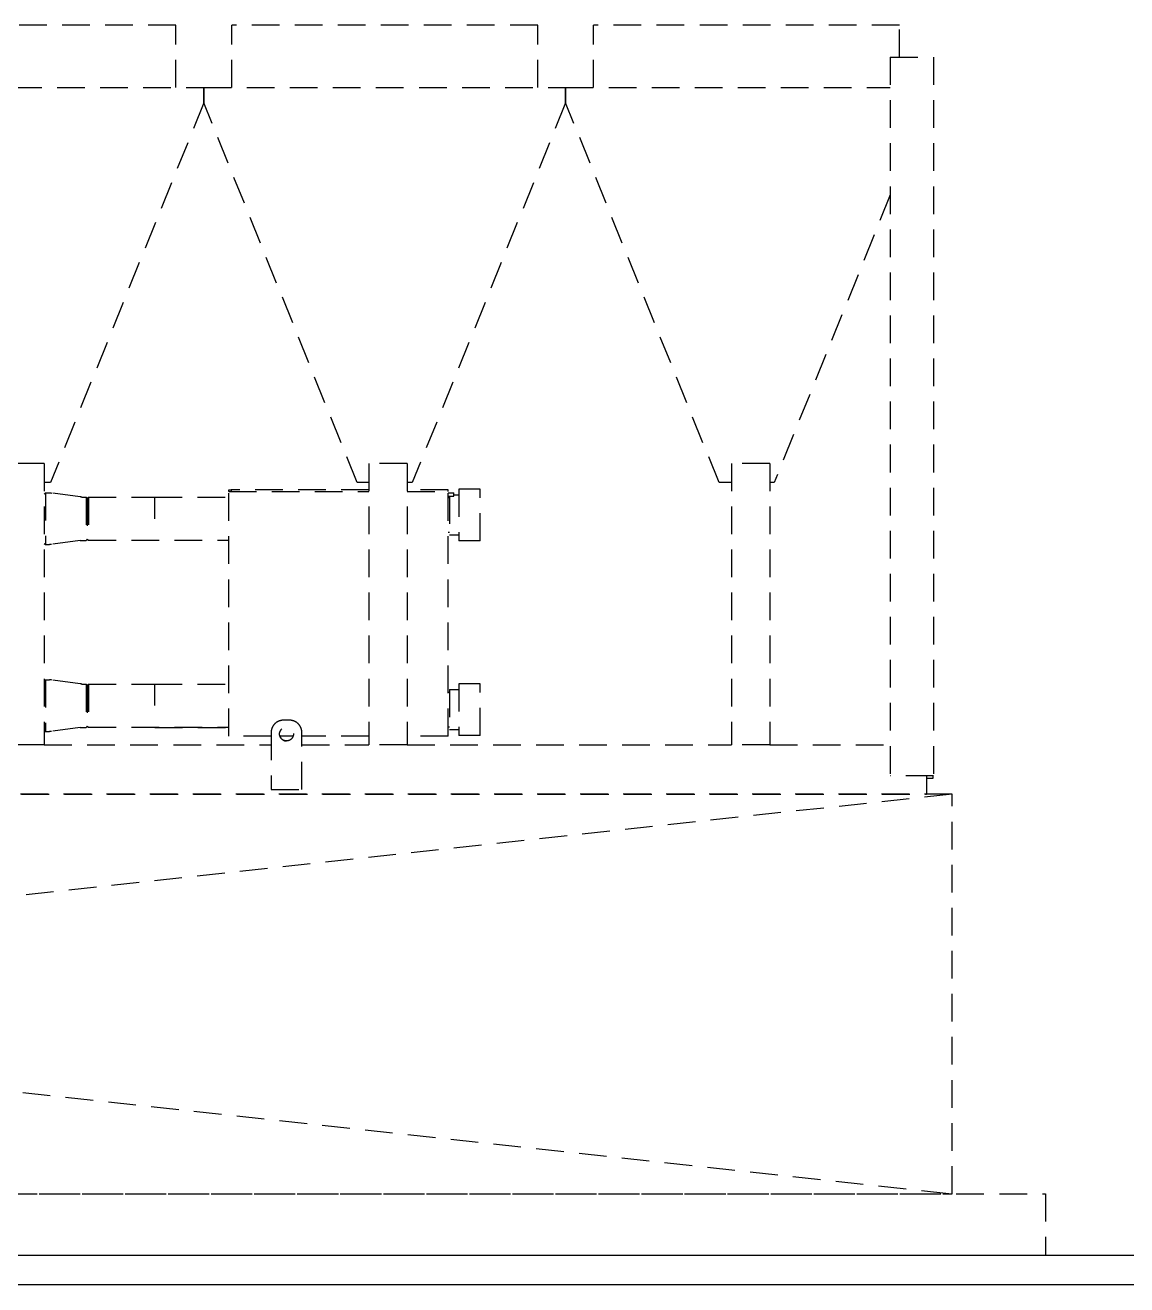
# Model space of a CAD drawing. Header units: millimetres. Extents: x 19868 to 801382, y -4805 to 85279.
# Drawn here: x 359573 to 363157, y 74983 to 79079 of the extents above; entities that cross this region are included whole.
import ezdxf

# ---------------------------------------------------------------- set-up
doc = ezdxf.new("R2010")
doc.units = ezdxf.units.MM
doc.header["$LTSCALE"] = 250
doc.linetypes.add('HID', pattern=[2.8, 1.8, -1])
for name, color, linetype in [('A-ELE-252', 252, 'Continuous'), ('A-FIN', 6, 'Continuous'), ('A-HAT-WIREMESH', 9, 'g_mesh')]:
    doc.layers.add(name, color=color, linetype=linetype)
doc.styles.add('Gdim', font='')
doc.styles.get('Gdim').set_extended_font_data('Dotum')
doc.linetypes.add('g_mesh', pattern='A,10,-0.8,["X",Gdim,S=0.6,R=0,X=-0.15,Y=-0.3],-0.8', length=11.6)

# ---------------------------------------------------------------- blocks, each defined once
blk = doc.blocks.new('냉동기')
at = {"layer": 'A-ELE-252', "linetype": 'HID', "ltscale": 0.2, "extrusion": (0, 1, 0)}
for p, q in [((206410.1, 69695.9), (205415.1, 69695.9)), ((206410.1, 69695.9), (205415.1, 69695.9)), ((206410.1, 69493.4), (206410.1, 69695.9)), ((206410.1, 69493.4), (206410.1, 69695.9)), ((207587.1, 69695.9), (206592.1, 69695.9)), ((206592.1, 69493.4), (206592.1, 69695.9)), ((207587.1, 69695.9), (206592.1, 69695.9)), ((206592.1, 69493.4), (206592.1, 69695.9)), ((207587.1, 69493.4), (207587.1, 69695.9)), ((207587.1, 69493.4), (207587.1, 69695.9)), ((208764.1, 69695.9), (207769.1, 69695.9)), ((207769.1, 69493.4), (207769.1, 69695.9)), ((208764.1, 69695.9), (207769.1, 69695.9)), ((207769.1, 69493.4), (207769.1, 69695.9)), ((208764.1, 69591.9), (208764.1, 69695.9)), ((208764.1, 69591.9), (208764.1, 69695.9)), ((208734.1, 69591.9), (208734.1, 67255.4)), ((208734.1, 69591.9), (208875.1, 69591.9)), ((208734.1, 69591.9), (208734.1, 67255.4)), ((208734.1, 69591.9), (208875.1, 69591.9)), ((208875.1, 69591.9), (208875.1, 67255.4)), ((208875.1, 69591.9), (208875.1, 67255.4)), ((205324.1, 69493.4), (206501.1, 69493.4)), ((205324.1, 69493.4), (206501.1, 69493.4)), ((206501.1, 69493.4), (206501.1, 69443.4)), ((206501.1, 69443.4), (206501.1, 69493.4)), ((206501.1, 69493.4), (207678.1, 69493.4)), ((206501.1, 69443.4), (206501.1, 69493.4)), ((206501.1, 69493.4), (207678.1, 69493.4)), ((206501.1, 69493.4), (206501.1, 69443.4)), ((207678.1, 69493.4), (207678.1, 69443.4)), ((207678.1, 69443.4), (207678.1, 69493.4)), ((207678.1, 69493.4), (208734.1, 69493.4)), ((207678.1, 69443.4), (207678.1, 69493.4)), ((207678.1, 69493.4), (208734.1, 69493.4)), ((207678.1, 69493.4), (207678.1, 69443.4)), ((206501.1, 69443.4), (206002.2, 68208.4)), ((206501.1, 69443.4), (206002.2, 68208.4)), ((207000.1, 68208.4), (206501.1, 69443.4)), ((207000.1, 68208.4), (206501.1, 69443.4)), ((207678.1, 69443.4), (207179.2, 68208.4)), ((207678.1, 69443.4), (207179.2, 68208.4)), ((208177.1, 68208.4), (207678.1, 69443.4)), ((208177.1, 68208.4), (207678.1, 69443.4)), ((208734.1, 69143.9), (208356.2, 68208.4)), ((208734.1, 69143.9), (208356.2, 68208.4)), ((205982.1, 68270.9), (205858.1, 68270.9)), ((205982.1, 68270.9), (205858.1, 68270.9)), ((205982.1, 68270.9), (205982.1, 67355.9)), ((205982.1, 68270.9), (205982.1, 67355.9)), ((207038.1, 68270.9), (207038.1, 67355.9)), ((207162.1, 68270.9), (207038.1, 68270.9)), ((207038.1, 68270.9), (207038.1, 67355.9)), ((207162.1, 68270.9), (207038.1, 68270.9)), ((207162.1, 68270.9), (207162.1, 67355.9)), ((207162.1, 68270.9), (207162.1, 67355.9)), ((208218.1, 68270.9), (208218.1, 67355.9)), ((208342.1, 68270.9), (208218.1, 68270.9)), ((208218.1, 68270.9), (208218.1, 67355.9)), ((208342.1, 68270.9), (208218.1, 68270.9)), ((208342.1, 68270.9), (208342.1, 67355.9)), ((208342.1, 68270.9), (208342.1, 67355.9)), ((206002.2, 68208.4), (205982.1, 68208.4)), ((206002.2, 68208.4), (205982.1, 68208.4)), ((207038.1, 68208.4), (207000.1, 68208.4)), ((207038.1, 68208.4), (207000.1, 68208.4)), ((207179.2, 68208.4), (207162.1, 68208.4)), ((207179.2, 68208.4), (207162.1, 68208.4)), ((208218.1, 68208.4), (208177.1, 68208.4)), ((208218.1, 68208.4), (208177.1, 68208.4)), ((208356.2, 68208.4), (208342.1, 68208.4)), ((208356.2, 68208.4), (208342.1, 68208.4)), ((205982.1, 68171.3), (205985.9, 68175.1)), ((205982.1, 68171.3), (205985.9, 68175.1)), ((205985.9, 68175.1), (205985.9, 68006.8)), ((205985.9, 68175.1), (205998.7, 68175.1)), ((205985.9, 68175.1), (205985.9, 68006.8)), ((205985.9, 68175.1), (205998.7, 68175.1)), ((206099, 68161.9), (206006, 68174.6)), ((206099, 68161.9), (206006, 68174.6)), ((206104.1, 68161.6), (206118, 68161.6)), ((206104.1, 68161.6), (206118, 68161.6)), ((206118, 68161.6), (206118, 68020.3)), ((206121.8, 68157.8), (206118, 68161.6)), ((206118, 68161.6), (206118, 68020.3)), ((206121.8, 68157.8), (206118, 68161.6)), ((206121.8, 68156.9), (206125.8, 68160.9)), ((206121.8, 68156.9), (206125.8, 68160.9)), ((206121.8, 68157.8), (206121.8, 68024.1)), ((206121.8, 68157.8), (206121.8, 68024.1)), ((206125.8, 68160.9), (206125.8, 68020.9)), ((206125.8, 68160.9), (206340.8, 68160.9)), ((206125.8, 68160.9), (206125.8, 68020.9)), ((206125.8, 68160.9), (206340.8, 68160.9)), ((206340.8, 68161.6), (206340.8, 68091.6)), ((206340.8, 68161.6), (206582.5, 68161.6)), ((206340.8, 68161.6), (206340.8, 68091.6)), ((206340.8, 68161.6), (206582.5, 68161.6)), ((206582.5, 68184.9), (206590.5, 68184.9)), ((206582.5, 68179.9), (206582.5, 68184.9)), ((206582.5, 68184.9), (206590.5, 68184.9)), ((206582.5, 68179.9), (206582.5, 68184.9)), ((206582.5, 68179.9), (207038.1, 68179.9)), ((206582.5, 67383.9), (206582.5, 68179.9)), ((206582.5, 68179.9), (207038.1, 68179.9)), ((206582.5, 67383.9), (206582.5, 68179.9)), ((207038.1, 68184.9), (206590.5, 68184.9)), ((206590.5, 68184.9), (206590.5, 68179.9)), ((207038.1, 68184.9), (206590.5, 68184.9)), ((206590.5, 68184.9), (206590.5, 68179.9)), ((207295.5, 68184.9), (207162.1, 68184.9)), ((207295.5, 68184.9), (207162.1, 68184.9)), ((207162.1, 68179.9), (207295.5, 68179.9)), ((207162.1, 68179.9), (207295.5, 68179.9)), ((207295.5, 68179.9), (207295.5, 68184.9)), ((207295.5, 68179.9), (207295.5, 68184.9)), ((207295.5, 67383.9), (207295.5, 68179.9)), ((207295.5, 67383.9), (207295.5, 68179.9)), ((207295.5, 68174.9), (207314.5, 68174.9)), ((207295.5, 68174.9), (207314.5, 68174.9)), ((207295.5, 68164.9), (207314.5, 68164.9)), ((207295.5, 68164.9), (207314.5, 68164.9)), ((207295.5, 68159.9), (207300.5, 68159.9)), ((207295.5, 68159.9), (207300.5, 68159.9)), ((207300.5, 68164.9), (207300.5, 68038.4)), ((207300.5, 68164.9), (207300.5, 68038.4)), ((207314.5, 68164.9), (207314.5, 68174.9)), ((207314.5, 68164.9), (207314.5, 68174.9)), ((207314.5, 68168.4), (207330.5, 68168.4)), ((207314.5, 68168.4), (207330.5, 68168.4)), ((207330.5, 68187.6), (207330.5, 68019.3)), ((207400.5, 68187.6), (207330.5, 68187.6)), ((207330.5, 68187.6), (207330.5, 68019.3)), ((207400.5, 68187.6), (207330.5, 68187.6)), ((207400.5, 68019.3), (207400.5, 68187.6)), ((207400.5, 68019.3), (207400.5, 68187.6)), ((206340.8, 68091.6), (206340.8, 68091.2)), ((206340.8, 68091.6), (206340.8, 68091.2)), ((207295.5, 68046.9), (207300.5, 68046.9)), ((207295.5, 68046.9), (207300.5, 68046.9)), ((207300.5, 68038.4), (207330.5, 68038.4)), ((207300.5, 68038.4), (207330.5, 68038.4)), ((205982.1, 68010.6), (205985.9, 68006.8)), ((205982.1, 68010.6), (205985.9, 68006.8)), ((205985.9, 68006.8), (205998.7, 68006.8)), ((205985.9, 68006.8), (205998.7, 68006.8)), ((206099, 68019.9), (206006, 68007.3)), ((206099, 68019.9), (206006, 68007.3)), ((206104.1, 68020.3), (206118, 68020.3)), ((206104.1, 68020.3), (206118, 68020.3)), ((206121.8, 68024.1), (206118, 68020.3)), ((206121.8, 68024.1), (206118, 68020.3)), ((206121.8, 68024.9), (206125.8, 68020.9)), ((206121.8, 68024.9), (206125.8, 68020.9)), ((206125.8, 68020.9), (206582.5, 68020.9)), ((206125.8, 68020.9), (206582.5, 68020.9)), ((207400.5, 68019.3), (207330.5, 68019.3)), ((207400.5, 68019.3), (207330.5, 68019.3)), ((205982.1, 67563.3), (205985.9, 67567.1)), ((205982.1, 67563.3), (205985.9, 67567.1)), ((205985.9, 67567.1), (205985.9, 67398.8)), ((205985.9, 67567.1), (205998.7, 67567.1)), ((205985.9, 67567.1), (205985.9, 67398.8)), ((205985.9, 67567.1), (205998.7, 67567.1)), ((206099, 67553.9), (206006, 67566.6)), ((206099, 67553.9), (206006, 67566.6)), ((206104.1, 67553.6), (206118, 67553.6)), ((206104.1, 67553.6), (206118, 67553.6)), ((206118, 67553.6), (206118, 67412.3)), ((206121.8, 67549.8), (206118, 67553.6)), ((206118, 67553.6), (206118, 67412.3)), ((206121.8, 67549.8), (206118, 67553.6)), ((206121.8, 67548.9), (206125.8, 67552.9)), ((206121.8, 67548.9), (206125.8, 67552.9)), ((206121.8, 67549.8), (206121.8, 67416.1)), ((206121.8, 67549.8), (206121.8, 67416.1)), ((206125.8, 67552.9), (206125.8, 67412.9)), ((206125.8, 67552.9), (206340.8, 67552.9)), ((206125.8, 67552.9), (206125.8, 67412.9)), ((206125.8, 67552.9), (206340.8, 67552.9)), ((206340.8, 67553.6), (206340.8, 67483.6)), ((206340.8, 67553.6), (206582.5, 67553.6)), ((206340.8, 67553.6), (206340.8, 67483.6)), ((206340.8, 67553.6), (206582.5, 67553.6)), ((207330.5, 67554.6), (207330.5, 67386.3)), ((207400.5, 67554.6), (207330.5, 67554.6)), ((207330.5, 67554.6), (207330.5, 67386.3)), ((207400.5, 67554.6), (207330.5, 67554.6)), ((207400.5, 67386.3), (207400.5, 67554.6)), ((207400.5, 67386.3), (207400.5, 67554.6)), ((207295.5, 67526.9), (207300.5, 67526.9)), ((207295.5, 67526.9), (207300.5, 67526.9)), ((207300.5, 67535.4), (207300.5, 67405.4)), ((207300.5, 67535.4), (207330.5, 67535.4)), ((207300.5, 67535.4), (207300.5, 67405.4)), ((207300.5, 67535.4), (207330.5, 67535.4)), ((206340.8, 67483.6), (206340.8, 67483.2)), ((206340.8, 67483.6), (206340.8, 67483.2)), ((206780.1, 67435.9), (206760.1, 67435.9)), ((206780.1, 67435.9), (206760.1, 67435.9)), ((205982.1, 67402.6), (205985.9, 67398.8)), ((205982.1, 67402.6), (205985.9, 67398.8)), ((205985.9, 67398.8), (205998.7, 67398.8)), ((205985.9, 67398.8), (205998.7, 67398.8)), ((206099, 67411.9), (206006, 67399.3)), ((206099, 67411.9), (206006, 67399.3)), ((206104.1, 67412.3), (206118, 67412.3)), ((206104.1, 67412.3), (206118, 67412.3)), ((206121.8, 67416.1), (206118, 67412.3)), ((206121.8, 67416.1), (206118, 67412.3)), ((206121.8, 67416.9), (206125.8, 67412.9)), ((206121.8, 67416.9), (206125.8, 67412.9)), ((206125.8, 67412.9), (206582.5, 67412.9)), ((206125.8, 67412.9), (206582.5, 67412.9)), ((206341.8, 67412.9), (206341.8, 67411.9)), ((206341.8, 67412.9), (206341.8, 67411.9)), ((206341.8, 67411.9), (206582.5, 67411.9)), ((206341.8, 67411.9), (206582.5, 67411.9)), ((206720.1, 67383.9), (206582.5, 67383.9)), ((206720.1, 67383.9), (206582.5, 67383.9)), ((206720.1, 67395.9), (206720.1, 67210.9)), ((206720.1, 67395.9), (206720.1, 67210.9)), ((206791.5, 67383.9), (206748.7, 67383.9)), ((206791.5, 67383.9), (206748.7, 67383.9)), ((206820.1, 67210.9), (206820.1, 67395.9)), ((206820.1, 67210.9), (206820.1, 67395.9)), ((207038.1, 67383.9), (206820.1, 67383.9)), ((207038.1, 67383.9), (206820.1, 67383.9)), ((206820.3, 67355.9), (206820.3, 67383.9)), ((206820.3, 67355.9), (206820.3, 67383.9)), ((207295.5, 67383.9), (207162.1, 67383.9)), ((207295.5, 67383.9), (207162.1, 67383.9)), ((207295.5, 67413.9), (207300.5, 67413.9)), ((207295.5, 67413.9), (207300.5, 67413.9)), ((207300.5, 67405.4), (207330.5, 67405.4)), ((207300.5, 67405.4), (207330.5, 67405.4)), ((207400.5, 67386.3), (207330.5, 67386.3)), ((207400.5, 67386.3), (207330.5, 67386.3)), ((205982.1, 67355.9), (205858.1, 67355.9)), ((205982.1, 67355.9), (205858.1, 67355.9)), ((205982.1, 67355.9), (206720.1, 67355.9)), ((205982.1, 67355.9), (206720.1, 67355.9)), ((206820.1, 67355.9), (207038.1, 67355.9)), ((206820.1, 67355.9), (207038.1, 67355.9)), ((207162.1, 67355.9), (207038.1, 67355.9)), ((207162.1, 67355.9), (207038.1, 67355.9)), ((207162.1, 67355.9), (208218.1, 67355.9)), ((207162.1, 67355.9), (208218.1, 67355.9)), ((208342.1, 67355.9), (208218.1, 67355.9)), ((208342.1, 67355.9), (208218.1, 67355.9)), ((208342.1, 67355.9), (208734.1, 67355.9)), ((208342.1, 67355.9), (208734.1, 67355.9)), ((208875.1, 67255.4), (208734.1, 67255.4)), ((208875.1, 67255.4), (208734.1, 67255.4)), ((208852.1, 67255.4), (208852.1, 67195.9)), ((208852.1, 67255.4), (208852.1, 67195.9)), ((208872.6, 67245.9), (208852.1, 67245.9)), ((208872.6, 67245.9), (208852.1, 67245.9)), ((208872.6, 67255.4), (208872.6, 67245.9)), ((208872.6, 67255.4), (208872.6, 67245.9)), ((197088.1, 67195.9), (208852.1, 67195.9)), ((197088.1, 67195.9), (208852.1, 67195.9)), ((206720.1, 67210.9), (206820.1, 67210.9)), ((206720.1, 67210.9), (206820.1, 67210.9))]:
    blk.add_line(p, q, dxfattribs=at)
at = {"layer": 'A-ELE-252', "linetype": 'HID', "ltscale": 0.2}
blk.add_circle((206770.1, 67390.9), 22.5, dxfattribs=at)
blk.add_circle((206770.1, 67390.9), 22.5, dxfattribs=at)
at = {"layer": 'A-ELE-252', "linetype": 'HID', "ltscale": 0.2, "extrusion": (0, 0, -1)}
for centre, radius, start, end in [((-205998.7, 68120.5), 54.6, 90, 97.7414), ((-205998.7, 68120.5), 54.6, 90, 97.7414), ((-206104.1, 68199.7), 38.1, 270, 277.7414), ((-206104.1, 68199.7), 38.1, 270, 277.7414), ((-205998.7, 68061.4), 54.6, 262.2586, 270), ((-205998.7, 68061.4), 54.6, 262.2586, 270), ((-206104.1, 67982.2), 38.1, 82.2586, 90), ((-206104.1, 67982.2), 38.1, 82.2586, 90), ((-206104.1, 67591.7), 38.1, 270, 277.7414), ((-206104.1, 67591.7), 38.1, 270, 277.7414), ((-205998.7, 67453.4), 54.6, 262.2586, 270), ((-205998.7, 67453.4), 54.6, 262.2586, 270), ((-206104.1, 67374.2), 38.1, 82.2586, 90), ((-206104.1, 67374.2), 38.1, 82.2586, 90)]:
    blk.add_arc(centre, radius, start, end, dxfattribs=at)
at = {"layer": 'A-ELE-252', "linetype": 'HID', "ltscale": 0.2}
for centre, radius, start, end in [((205998.7, 67512.5), 54.6, 82.2586, 90), ((205998.7, 67512.5), 54.6, 82.2586, 90), ((206760.1, 67395.9), 40, 90, 180), ((206760.1, 67395.9), 40, 90, 180), ((206780.1, 67395.9), 40, 0, 90), ((206780.1, 67395.9), 40, 0, 90), ((206770.3, 67390.9), 22.5, 198.1351, 269.7454), ((206770.3, 67390.9), 22.5, 198.1351, 269.7454)]:
    blk.add_arc(centre, radius, start, end, dxfattribs=at)
blk = doc.blocks.new('A$C28c004de')
at = {"layer": 'A-ELE-252', "linetype": 'HID', "ltscale": 0.2}
blk.add_lwpolyline([(3061.3, 1500), (3061.3, 200), (14991.3, 200), (14991.3, 1500)], close=True, dxfattribs=at)
for points in [[(14991.3, 1500), (3061.3, 200)], [(3061.3, 1500), (14991.3, 200)], [(2825, 0), (2825, 200), (15295, 200), (15295, 0)]]:
    blk.add_lwpolyline(points, dxfattribs=at)
blk.add_blockref('냉동기', (-193943.8, -65695.9), dxfattribs=at)

msp = doc.modelspace()

# ---------------------------------------------------------------- linework, layer by layer
at = {"layer": 'A-FIN'}
msp.add_line((344506.2, 75078.9), (369070.2, 75078.9), dxfattribs=at)
at = {"layer": 'A-HAT-WIREMESH', "ltscale": 0.6}
msp.add_line((369580.2, 74982.9), (343996.2, 74982.9), dxfattribs=at)

# ---------------------------------------------------------------- block references
at = {"layer": 'A-ELE-252'}
msp.add_blockref('A$C28c004de', (347596.9, 75078.9, 0), dxfattribs=at)

doc.saveas('drawing.dxf')
